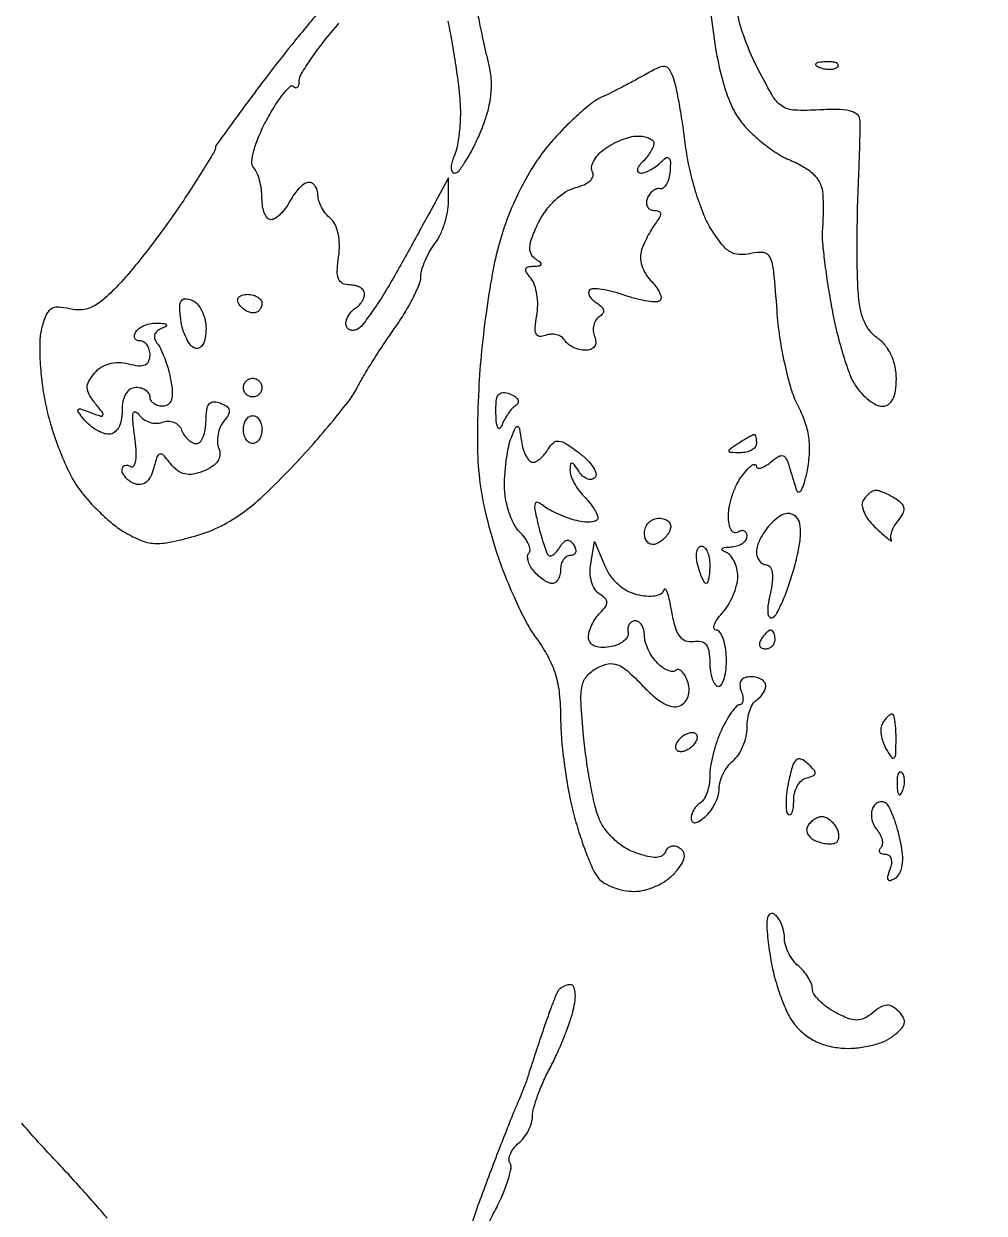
# Model space of a CAD drawing. Extents: x 0 to 102, y 0 to 135.
# Drawn here: x 17.89 to 26.6, y 113.83 to 124.62 of the extents above; entities that cross this region are included whole.
import ezdxf

# ---------------------------------------------------------------- set-up
doc = ezdxf.new("R2010")
doc.units = 0
doc.header["$MEASUREMENT"] = 0

msp = doc.modelspace()

# ---------------------------------------------------------------- linework, layer by layer
for points in [[(30.835569, 68.0607, 0.000004), (30.856286, 64.932268, 0.000002), (30.883525, 60.825814, 0.000002), (30.912326, 56.488502, 0.000002), (30.938318, 52.5789, -0.000116)], [(20.612298, 124.779065, 0.00525), (20.348106, 124.461241, 0.007772), (20.123805, 124.176644, 0.002689), (19.933448, 123.924437, 0.004237), (19.773078, 123.705724, 0.00118), (19.635869, 123.514283, 0.156124), (19.6272, 123.487196, -0.136156), (19.619774, 123.460431, -0.002245), (19.538637, 123.326832, -0.005636), (19.441255, 123.172036, -0.003691), (19.325708, 122.995751, -0.009499), (19.191196, 122.801884, -0.007129), (19.036123, 122.593531, -0.007212), (18.884525, 122.401596, -0.016389), (18.763256, 122.262129, -0.022611), (18.625629, 122.12677, -0.066061), (18.515947, 122.05174, -0.09364), (18.414234, 122.022351, -0.08532), (18.305245, 122.030615, 0.050246), (18.200528, 122.045959, 0.167271), (18.134765, 122.026593, 0.143799), (18.088909, 121.96839, 0.033951), (18.050308, 121.849436, 0.057027), (18.034428, 121.72981, 0.018517), (18.037821, 121.551178, 0.018189), (18.056339, 121.351316, 0.0195), (18.089085, 121.157959, 0.023022), (18.139857, 120.961409, 0.017662), (18.21261, 120.751847, 0.017973), (18.29482, 120.560298, 0.039866), (18.373856, 120.42259, 0.029749), (18.463644, 120.30695, 0.020341), (18.578281, 120.186426, 0.020552), (18.698719, 120.078936, 0.038516), (18.805617, 120.004134, 0.036302), (18.953721, 119.930573, 0.083879), (19.074546, 119.90342, 0.065768), (19.215006, 119.91435, 0.015998), (19.441313, 119.969971, 0.042879), (19.656005, 120.050463, 0.043023), (19.853566, 120.166322, 0.034143), (20.063246, 120.3375, 0.01471), (20.31935, 120.592034, 0.008582), (20.513356, 120.803701, 0.009346), (20.694422, 121.016056, 0.008893), (20.842596, 121.203255, 0.044713), (20.913733, 121.316116, -0.016323), (20.971271, 121.420031, -0.006045), (21.058768, 121.562609, -0.005983), (21.158056, 121.715999, -0.007177), (21.255261, 121.857843, 0.017108), (21.344707, 121.99409, 0.019407), (21.420706, 122.130627, 0.018986), (21.475892, 122.250599, 0.093594), (21.491091, 122.323143, -0.066245), (21.50083, 122.386653, -0.029062), (21.529477, 122.466978, -0.028132), (21.570248, 122.549908, -0.033608), (21.617991, 122.62272, 0.051804), (21.66555, 122.701338, 0.031609), (21.70556, 122.802291, 0.031453), (21.732831, 122.908534, 0.047731), (21.741679, 123.00342), (21.741158, 123.2199), (21.627497, 123.0084, -0.002307), (21.566898, 122.896873, -0.000646), (21.47113, 122.723078, -0.000651), (21.362304, 122.526792, -0.000685), (21.254792, 122.334091, -0.011431), (21.148858, 122.154585, -0.0156), (21.044795, 121.998217, -0.012385), (20.952207, 121.874679, -0.14631), (20.903674, 121.840591, -0.088821), (20.868528, 121.835474, -0.1291), (20.838647, 121.844371, -0.141516), (20.818803, 121.865953, -0.116093), (20.8116, 121.896557, -0.083533), (20.817828, 121.933573, -0.053442), (20.836451, 121.973118, -0.052037), (20.863838, 122.009075, -0.065678), (20.8962, 122.0355, 0.06081), (20.928561, 122.061405, 0.051032), (20.955949, 122.095811, 0.053229), (20.974599, 122.133081, 0.089642), (20.9808, 122.167393, 0.167513), (20.970332, 122.197763, 0.095018), (20.940703, 122.223615, 0.075816), (20.896511, 122.241094, 0.056381), (20.844298, 122.247, -0.116556), (20.781715, 122.26179, -0.186318), (20.745205, 122.301915, -0.104607), (20.73309, 122.37633, -0.02467), (20.745282, 122.502406, 0.039864), (20.752507, 122.611651, 0.049584), (20.741062, 122.712746, 0.056811), (20.712996, 122.795953, 0.110257), (20.670284, 122.851165, -0.053725), (20.627241, 122.89549, -0.042881), (20.590842, 122.951329, -0.044328), (20.565961, 123.009631, -0.078854), (20.5578, 123.061059, 0.068295), (20.551687, 123.105604, 0.084759), (20.533823, 123.143366, 0.099797), (20.507303, 123.168617, 0.141418), (20.476177, 123.1776, 0.149836), (20.438587, 123.166077, 0.045472), (20.39193, 123.127897, 0.040999), (20.34467, 123.073155, 0.034718), (20.304, 123.0084, -0.034718), (20.26333, 122.943645, -0.040999), (20.21607, 122.888903, -0.045472), (20.169413, 122.850723, -0.149836), (20.131823, 122.8392, -0.218913), (20.10059, 122.853563, -0.078047), (20.074177, 122.896358, -0.059342), (20.056177, 122.959276, -0.040046), (20.0502, 123.03378, 0.033994), (20.044728, 123.11417, 0.031937), (20.0284, 123.194811, 0.033521), (20.004526, 123.264366, 0.087199), (19.975989, 123.30873, -0.212888), (19.957646, 123.362975, -0.042532), (19.976229, 123.465993, -0.036251), (20.021729, 123.596299, -0.021666), (20.093409, 123.74403, -0.0164), (20.170617, 123.87645, -0.028975), (20.243959, 123.979489, -0.031259), (20.305874, 124.047429, -0.409498), (20.33682, 124.04718, 0.14026), (20.356426, 124.036298, 0.260422), (20.37339, 124.041204, 0.146904), (20.385011, 124.063095, 0.049113), (20.3886, 124.099549, -0.139341), (20.405961, 124.160638, -0.012419), (20.494218, 124.295748, -0.015439), (20.610438, 124.453699, -0.011432), (20.74815, 124.621207, -0.017939)], [(21.735896, 124.639426, -0.008742), (21.775875, 124.430533, -0.007271), (21.811255, 124.207143, -0.007352), (21.837674, 124.001598, -0.019685), (21.84855, 123.8544, -0.021414), (21.847503, 123.730175, -0.019172), (21.83597, 123.60179, -0.019598), (21.816657, 123.487304, -0.05517), (21.791418, 123.41025, 0.039964), (21.770895, 123.353477, 0.077661), (21.765521, 123.30569, 0.132562), (21.775416, 123.274432, 0.255501), (21.797792, 123.2622, 0.232008), (21.834444, 123.280175, 0.021631), (21.894263, 123.364743, 0.024283), (21.959422, 123.477542, 0.016614), (22.022719, 123.611281, 0.026436), (22.086654, 123.783243, 0.039298), (22.122404, 123.939767, 0.043972), (22.130877, 124.085428, 0.04935), (22.112904, 124.224631, -0.001203), (22.087661, 124.335115, -0.001115), (22.062297, 124.448548, -0.001111), (22.040176, 124.549588, -0.003746), (22.026353, 124.6158, -0.002468), (22.011194, 124.693207, -0.000311)], [(24.115291, 124.746397, 0.011926), (24.164146, 124.392003, 0.024549), (24.222478, 124.118239, 0.031433), (24.292908, 123.907028, 0.058583), (24.379553, 123.749081, 0.042647), (24.468919, 123.643843, 0.026643), (24.58968, 123.536149, 0.02666), (24.721019, 123.442051, 0.043176), (24.842676, 123.378393, -0.035259), (24.970565, 123.314029, -0.068261), (25.05991, 123.242799, -0.085389), (25.1139, 123.162346, -0.092575), (25.135942, 123.070715, -0.009494), (25.138634, 122.987787, -0.006783), (25.138625, 122.894928, -0.006851), (25.136201, 122.806391, -0.014545), (25.131395, 122.737998, 0.047674), (25.131056, 122.652672, 0.006945), (25.149287, 122.479993, 0.007805), (25.176944, 122.2759, 0.006618), (25.212372, 122.061198, 0.014408), (25.257859, 121.843067, 0.014551), (25.315706, 121.628641, 0.014496), (25.376832, 121.445166, 0.055583), (25.430369, 121.33755, 0.0423), (25.486569, 121.264723, 0.043466), (25.553752, 121.203115, 0.047358), (25.621409, 121.16064, 0.117021), (25.67805, 121.1472, 0.155415), (25.731497, 121.164224, 0.122859), (25.771237, 121.210498, 0.081441), (25.795406, 121.287928, 0.035024), (25.803, 121.396203, 0.051845), (25.791482, 121.506984, 0.056054), (25.757439, 121.609994, 0.059275), (25.703683, 121.697754, 0.073076), (25.633989, 121.763586, -0.083693), (25.55347, 121.842923, -0.074184), (25.499324, 121.947516, -0.053642), (25.46666, 122.091945, -0.020684), (25.451475, 122.297133, -0.006788), (25.44783, 122.489547, -0.003644), (25.448288, 122.727027, -0.003627), (25.452278, 122.969262, -0.005675), (25.459588, 123.1776, 0.002609), (25.467257, 123.363621, 0.003185), (25.472415, 123.537733, 0.002671), (25.475037, 123.684153, 0.022451), (25.472902, 123.750185, 0.229726), (25.44623, 123.795827, 0.091323), (25.377887, 123.825384, 0.053318), (25.266064, 123.838813, 0.019001), (25.10505, 123.834785, -0.025644), (24.878482, 123.832127, -0.143948), (24.764887, 123.870462, -0.111712), (24.675775, 123.968668, -0.012685), (24.534, 124.2351, -0.030127), (24.418506, 124.505692, -0.048712), (24.357635, 124.7483, -0.031597)], [(22.084012, 113.695362, -0.008663), (22.160657, 113.847335, 0.018294), (22.228981, 113.989553, 0.025276), (22.278951, 114.122017, 0.023688), (22.308496, 114.231832, 0.194661), (22.29995, 114.281899, -0.16056), (22.290919, 114.319588, -0.079882), (22.30285, 114.367788, -0.066216), (22.333029, 114.418788, -0.052928), (22.377631, 114.464573, 0.056792), (22.425838, 114.514827, 0.043457), (22.466597, 114.579222, 0.044533), (22.494423, 114.647223, 0.074994), (22.5036, 114.708062, -0.06855), (22.513599, 114.780654, -0.017974), (22.549489, 114.892802, -0.017911), (22.600021, 115.018776, -0.017482), (22.659817, 115.141853, 0.014779), (22.7238, 115.271756, 0.011039), (22.786858, 115.41843, 0.011182), (22.840166, 115.559374, 0.024851), (22.872928, 115.66935, 0.029915), (22.889498, 115.760389, 0.056158), (22.890097, 115.835082, 0.086209), (22.876018, 115.884763, 0.288269), (22.848605, 115.902, 0.06943), (22.814853, 115.897291, 0.054606), (22.780615, 115.883362, 0.055818), (22.751047, 115.862828, 0.083695), (22.731202, 115.83855, 0.036898), (22.711458, 115.797097, 0.003682), (22.67238, 115.694333, 0.004616), (22.627782, 115.570928, 0.003652), (22.581767, 115.4367, 0.000853), (22.537603, 115.303984, 0.001195), (22.498641, 115.185279, 0.000706), (22.466177, 115.085088, 0.016062), (22.457819, 115.056, -0.031124), (22.449005, 115.028478, -0.002088), (22.418615, 114.951572, -0.002999), (22.381428, 114.860195, -0.00224), (22.339382, 114.7599, 0.006383), (22.284625, 114.626191, 0.001866), (22.203829, 114.419228, 0.001874), (22.114621, 114.185572, 0.002009), (22.029221, 113.956567, 0.010179), (21.952257, 113.733741, 0.011804)], [(18.647154, 113.783267, 0.009977), (18.561031, 113.885381, 0.003066), (18.427086, 114.036041, 0.003066), (18.27509, 114.202839, 0.003357), (18.12555, 114.362767, -0.006942), (17.987776, 114.512245, -0.010289), (17.871618, 114.647329, -0.005811)]]:
    msp.add_lwpolyline(points, format="xyb")
for points in [[(25.16145, 124.270721, 0.018894), (25.098311, 124.265726, 0.168741), (25.073628, 124.25377, 0.470617), (25.075087, 124.238352, 0.054073), (25.110338, 124.219609, 0.051402), (25.156603, 124.206408, 0.05415), (25.203772, 124.203242, 0.060344), (25.244829, 124.209939, 0.126455), (25.272487, 124.226288, 0.296942), (25.276397, 124.244803, 0.208169), (25.260954, 124.260424, 0.077125), (25.220347, 124.269791, 0.028489)], [(23.781527, 124.126196, 0.05428), (23.744382, 124.201766, 0.231953), (23.702745, 124.227274, 0.137611), (23.641645, 124.216174, 0.01618), (23.518099, 124.150979, -0.005878), (23.424416, 124.099047, -0.00403), (23.316958, 124.042234, -0.004062), (23.212561, 123.989182, -0.008225), (23.12938, 123.949452, 0.05978), (23.04167, 123.895851, 0.016278), (22.917285, 123.790971, 0.016224), (22.782918, 123.661841, 0.016222), (22.657202, 123.524266, 0.034783), (22.525839, 123.347243, 0.023737), (22.400995, 123.129908, 0.022934), (22.292178, 122.891429, 0.024878), (22.208917, 122.650296, 0.024714), (22.146984, 122.389674, 0.010461), (22.088651, 122.034912, 0.01032), (22.042023, 121.65275, 0.013286), (22.015792, 121.299901, 0.010299), (22.003704, 120.852877, 0.025892), (22.018469, 120.527392, 0.030176), (22.064779, 120.235679, 0.019365), (22.15177, 119.904001, 0.017389), (22.234583, 119.662224, 0.014561), (22.338655, 119.411817, 0.01481), (22.447305, 119.188395, 0.038532), (22.542123, 119.036914, -0.035243), (22.645704, 118.873824, -0.05085), (22.711215, 118.716144, -0.047129), (22.746622, 118.53964, -0.025364), (22.758404, 118.317814, 0.021562), (22.767329, 118.121658, 0.012005), (22.794216, 117.88387, 0.011957), (22.83303, 117.644144, 0.018933), (22.878906, 117.441178, 0.012963), (22.932094, 117.260356, 0.014258), (22.993074, 117.088252, 0.01376), (23.053205, 116.94465, 0.067265), (23.09976, 116.870128, 0.086612), (23.154767, 116.823298, 0.043538), (23.237332, 116.783875, 0.041496), (23.332314, 116.757025, 0.048177), (23.425757, 116.748, 0.063039), (23.522206, 116.760209, 0.043418), (23.626229, 116.796842, 0.043585), (23.721791, 116.850609, 0.065867), (23.792761, 116.91427, 0.029029), (23.854302, 116.995213, 0.099353), (23.879553, 117.055959, 0.170588), (23.872837, 117.102929, 0.135134), (23.837706, 117.140748, 0.086004), (23.798146, 117.15664, 0.116346), (23.759754, 117.155824, 0.129289), (23.728618, 117.138406, 0.121047), (23.709141, 117.107523, -0.181066), (23.679701, 117.071118, -0.125064), (23.628303, 117.056131, -0.07011), (23.549716, 117.064422, -0.022584), (23.437187, 117.098035, -0.059963), (23.336755, 117.147197, -0.045025), (23.239831, 117.223198, -0.045372), (23.158959, 117.314454, -0.064562), (23.106552, 117.409141, -0.037287), (23.068618, 117.530897, -0.010861), (23.028467, 117.723265, -0.01085), (22.992553, 117.942535, -0.011412), (22.96687, 118.159509, -0.009068), (22.943456, 118.463517, -0.063631), (22.953587, 118.611487, -0.131161), (22.998332, 118.702648, -0.090819), (23.088639, 118.774567, -0.074144), (23.188543, 118.810288, -0.141707), (23.272744, 118.803013, -0.090957), (23.36439, 118.746934, -0.019383), (23.499185, 118.616407, 0.024823), (23.611819, 118.50969, 0.059722), (23.707162, 118.445922, 0.090708), (23.786957, 118.422173, 0.167009), (23.852282, 118.43696, 0.100046), (23.893719, 118.475796, 0.090336), (23.918676, 118.52906, 0.084133), (23.924282, 118.591093, 0.072292), (23.909836, 118.65507, 0.039891), (23.884506, 118.708029, 0.077061), (23.85505, 118.744476, 0.130811), (23.826607, 118.759181, 0.255977), (23.802837, 118.752237, -0.214514), (23.7749, 118.741633, -0.079772), (23.732938, 118.750975, -0.060678), (23.684051, 118.777648, -0.041204), (23.635629, 118.818686, -0.049176), (23.590912, 118.873184, -0.037854), (23.553118, 118.940248, -0.038881), (23.527232, 119.009065, -0.070633), (23.5188, 119.068457, 0.061768), (23.512496, 119.119291, 0.080164), (23.493949, 119.162348, 0.09778), (23.466465, 119.191168, 0.154765), (23.4342, 119.2014, 0.130873), (23.403644, 119.193263, 0.125997), (23.380664, 119.170926, 0.10874), (23.369056, 119.137287, 0.07936), (23.37075, 119.097658, -0.180825), (23.364147, 119.055859, -0.098052), (23.329772, 119.01586, -0.075516), (23.272819, 118.983654, -0.053173), (23.20155, 118.964874, -0.046565), (23.121795, 118.960216, -0.09862), (23.061795, 118.974348, -0.140926), (23.024939, 119.005896, -0.146753), (23.0112, 119.051696, -0.072364), (23.018763, 119.103681, -0.038746), (23.042056, 119.164381, -0.037594), (23.076039, 119.223869, -0.047845), (23.116243, 119.272603, 0.037907), (23.164951, 119.329315, 0.170686), (23.177495, 119.370488, 0.194778), (23.160831, 119.407102, 0.051385), (23.108841, 119.44714, -0.122064), (23.068331, 119.48856, -0.0631), (23.03959, 119.555538, -0.056983), (23.026125, 119.636173, -0.055384), (23.030995, 119.718567), (23.065594, 119.9205), (23.158995, 119.698917, 0.059938), (23.212137, 119.605813, 0.057652), (23.286457, 119.526603, 0.059012), (23.375044, 119.468035, 0.069461), (23.470198, 119.435699, 0.037863), (23.557089, 119.425821, 0.065704), (23.629281, 119.432606, 0.094021), (23.678621, 119.454194, 0.216536), (23.699137, 119.488082, -0.642883), (23.708904, 119.491212, -0.108171), (23.722567, 119.467503, -0.024145), (23.742092, 119.3938, -0.008407), (23.763259, 119.286, 0.025484), (23.796072, 119.144599, 0.089549), (23.837187, 119.061112, 0.150627), (23.891748, 119.020863, 0.126585), (23.963622, 119.014759, -0.09108), (24.03222, 119.01376, -0.180869), (24.077809, 118.985552, -0.128175), (24.103455, 118.925543, -0.037248), (24.111, 118.824409, 0.034884), (24.116758, 118.741981, 0.053074), (24.134189, 118.672418, 0.06923), (24.159666, 118.624631, 0.240149), (24.189942, 118.6092, 0.27073), (24.219814, 118.626654, 0.059521), (24.243575, 118.683754, 0.046538), (24.258701, 118.765756, 0.029467), (24.261667, 118.863, 0.031662), (24.252724, 118.96022, 0.048267), (24.23165, 119.042246, 0.061156), (24.202728, 119.099168, 0.249633), (24.169614, 119.1168, -0.325014), (24.150373, 119.130784, -0.165585), (24.150826, 119.162246, -0.069729), (24.176862, 119.212039, -0.02864), (24.224788, 119.271511, 0.048471), (24.27839, 119.343701, 0.035524), (24.323671, 119.432664, 0.036205), (24.354686, 119.523981, 0.063846), (24.3648, 119.602861, 0.055426), (24.356936, 119.673588, 0.057018), (24.333736, 119.740147, 0.063136), (24.299535, 119.792875, 0.122039), (24.25905, 119.822171, -0.051902), (24.225376, 119.840013, -0.449116), (24.223343, 119.854909, -0.185333), (24.244958, 119.866596, -0.021021), (24.30135, 119.871521, 0.058206), (24.35797, 119.880738, 0.074869), (24.40591, 119.902556, 0.091453), (24.438103, 119.93309, 0.158671), (24.4494, 119.967793, 0.108972), (24.442777, 119.997821, 0.182303), (24.424549, 120.015709, 0.161196), (24.397126, 120.018341, 0.082592), (24.3648, 120.0051, -0.235916), (24.33252, 120.00218, -0.171262), (24.304762, 120.026154, -0.09024), (24.286113, 120.079009, -0.03982), (24.2802, 120.153138, -0.050687), (24.289212, 120.24181, -0.031464), (24.316687, 120.342855, -0.031379), (24.356827, 120.440195, -0.048462), (24.404409, 120.51768, -0.021256), (24.452385, 120.575801, -0.054852), (24.492923, 120.611979, -0.154625), (24.51861, 120.62027, -0.405151), (24.531309, 120.608091, 0.278434), (24.54346, 120.589527, 0.172257), (24.570192, 120.586657, 0.08049), (24.611346, 120.603806, 0.034329), (24.659899, 120.638769, -0.027089), (24.726795, 120.688426, -0.164127), (24.76795, 120.699332, -0.24243), (24.797935, 120.681277, -0.061503), (24.822396, 120.627978, -0.001292), (24.839158, 120.574705, -0.000706), (24.859454, 120.509286, -0.000703), (24.879889, 120.442761, -0.00112), (24.897158, 120.3858, 0.343476), (24.917669, 120.371251, 0.261817), (24.94192, 120.38635, 0.058651), (24.970038, 120.455817, 0.018116), (24.995948, 120.565873, 0.035898), (25.015569, 120.724299, 0.049214), (25.008841, 120.867695, 0.048745), (24.974098, 121.008054, 0.03431), (24.909426, 121.157398, -0.04798), (24.849992, 121.305616, -0.017274), (24.793512, 121.525949, -0.01695), (24.747891, 121.773163, -0.019294), (24.721459, 122.012456, 0.005703), (24.691527, 122.372988, 0.083438), (24.658756, 122.495815, 0.261631), (24.59731, 122.540784, 0.091731), (24.48418, 122.533653, -0.07397), (24.377637, 122.523153, -0.127979), (24.29324, 122.549631, -0.091334), (24.213977, 122.622114, -0.025382), (24.118902, 122.761944, -0.043813), (24.049982, 122.901467, -0.019263), (23.982647, 123.096319, -0.018891), (23.926675, 123.309796, -0.024045), (23.89212, 123.510421, 0.006578), (23.866067, 123.701322, 0.007228), (23.835723, 123.885543, 0.006798), (23.8054, 124.042117, 0.035892)], [(23.45535, 123.597909, -0.043798), (23.512027, 123.593971, -0.064272), (23.55991, 123.579929, -0.084941), (23.592275, 123.55858, -0.207452), (23.6034, 123.53292, -0.102712), (23.596568, 123.500011, -0.032763), (23.573578, 123.4553, -0.031128), (23.540732, 123.407561, -0.030136), (23.50188, 123.36372, 0.039343), (23.468284, 123.324376, 0.116259), (23.454645, 123.29181, 0.255088), (23.46183, 123.27113, 0.186338), (23.48496, 123.2622, 0.086203), (23.524285, 123.269031, 0.036778), (23.573265, 123.290756, 0.03499), (23.62333, 123.322212, 0.03864), (23.666772, 123.359412, -0.043236), (23.713904, 123.399029, -0.355408), (23.739951, 123.397192, -0.205903), (23.753707, 123.365653, -0.020089), (23.75073, 123.280666, -0.042843), (23.73998, 123.214402, -0.067169), (23.71857, 123.160889, -0.093533), (23.690491, 123.127636, -0.222993), (23.659863, 123.120004, 0.131128), (23.627288, 123.117845, 0.083624), (23.593659, 123.099743, 0.073731), (23.564104, 123.068829, 0.066169), (23.543475, 123.02955, 0.089806), (23.53645, 122.989187, 0.133814), (23.546055, 122.954864, 0.145586), (23.570885, 122.932067, 0.113888), (23.606709, 122.9238, -0.083044), (23.646465, 122.917151, -0.268914), (23.663328, 122.89769, -0.175369), (23.658195, 122.865602, -0.038196), (23.626892, 122.81805, 0.027703), (23.591803, 122.767106, 0.014754), (23.553875, 122.700594, 0.014643), (23.519025, 122.63016, 0.02204), (23.493227, 122.566698, 0.093919), (23.482898, 122.500484, 0.063037), (23.495018, 122.424636, 0.059922), (23.526883, 122.350112, 0.065504), (23.574766, 122.28772, -0.034247), (23.62235, 122.233129, -0.052265), (23.654848, 122.179407, -0.068012), (23.669005, 122.134245, -0.242959), (23.66009, 122.10629, -0.208559), (23.626023, 122.092913, -0.026993), (23.5463, 122.100189, -0.027782), (23.447824, 122.120207, -0.019836), (23.3402, 122.153, 0.019519), (23.232631, 122.185851, 0.027421), (23.134326, 122.206037, 0.026454), (23.054744, 122.213605, 0.209829), (23.021082, 122.200482, 0.211703), (23.012017, 122.176982, 0.115359), (23.020687, 122.146695, 0.079391), (23.046571, 122.113818, 0.047994), (23.086132, 122.083775, -0.049505), (23.130534, 122.049845, -0.161918), (23.147967, 122.017805, -0.212643), (23.140486, 121.987469, -0.089336), (23.108527, 121.958766, 0.115403), (23.077781, 121.928145, 0.081845), (23.059008, 121.883028, 0.07547), (23.054789, 121.830623, 0.074158), (23.066246, 121.778991, -0.081237), (23.076838, 121.727865, -0.159585), (23.065707, 121.68831, -0.162118), (23.03352, 121.663406, -0.084472), (22.982944, 121.6548, -0.061556), (22.928708, 121.661502, -0.051206), (22.874049, 121.681345, -0.053284), (22.827124, 121.710571, -0.088664), (22.796135, 121.745167, 0.110972), (22.765757, 121.776208, 0.081909), (22.721558, 121.795508, 0.076618), (22.670582, 121.80038, 0.077346), (22.620682, 121.789639, -0.107048), (22.566817, 121.781326, -0.281195), (22.536023, 121.802775, -0.127573), (22.526871, 121.859346, -0.021504), (22.541899, 121.968855, 0.043194), (22.550703, 122.0632, 0.039623), (22.543639, 122.160481, 0.041992), (22.522998, 122.246458, 0.093563), (22.490501, 122.305083, -0.029304), (22.450374, 122.359643, -0.198796), (22.444405, 122.391886, -0.289904), (22.463308, 122.411236, -0.055446), (22.514391, 122.417495, 0.024068), (22.567532, 122.420649, 0.317482), (22.581503, 122.432958, 0.295567), (22.575042, 122.451162, 0.022159), (22.529924, 122.482741, -0.143602), (22.489893, 122.528458, -0.130491), (22.478982, 122.590373, -0.072327), (22.499711, 122.679104, -0.019282), (22.558047, 122.812424, -0.046787), (22.623603, 122.920675, -0.044029), (22.709356, 123.017265, -0.046706), (22.803721, 123.09102, -0.08122), (22.894733, 123.130359, 0.044584), (22.970485, 123.156731, 0.078739), (23.025693, 123.193002, 0.12151), (23.052348, 123.232766, 0.229473), (23.048488, 123.270309, -0.173889), (23.039481, 123.312729, -0.081469), (23.056165, 123.367115, -0.065743), (23.094904, 123.424779, -0.049943), (23.150778, 123.476638, -0.038066), (23.221562, 123.522234, -0.029316), (23.304811, 123.561176, -0.030049), (23.387401, 123.58844, -0.060222)], [(19.413024, 122.109421, -0.121029), (19.462616, 122.074959, -0.064859), (19.504537, 122.012763, -0.058671), (19.532956, 121.934014, -0.057344), (19.5426, 121.850199, -0.041287), (19.535842, 121.768493, -0.087127), (19.514767, 121.708702, -0.142622), (19.482521, 121.677133, -0.206147), (19.443306, 121.673798, -0.147586), (19.403032, 121.702235, -0.049889), (19.364284, 121.763597, -0.044454), (19.332646, 121.844047, -0.038197), (19.31373, 121.93302, -0.022265), (19.30372, 122.045702, -0.140097), (19.316984, 122.101274, -0.275305), (19.351853, 122.121277, -0.087704)], [(19.918307, 122.1624, -0.062283), (19.968738, 122.156094, -0.080552), (20.011456, 122.137549, -0.097988), (20.040046, 122.110065, -0.153634), (20.0502, 122.0778, -0.092995), (20.044141, 122.045505, -0.096318), (20.026815, 122.018051, -0.099231), (20.000967, 121.999677, -0.105429), (19.970593, 121.9932, -0.089642), (19.936281, 121.999401, -0.053229), (19.899011, 122.018051, -0.051032), (19.864605, 122.045439, -0.06081), (19.8387, 122.0778, -0.139169), (19.829568, 122.109918, -0.191142), (19.840517, 122.137549, -0.138808), (19.871639, 122.156202, -0.066118)], [(19.103443, 121.901921, -0.01666), (19.163687, 121.897093, -0.220538), (19.18225, 121.885778, -0.437747), (19.178752, 121.871231, -0.032012), (19.137219, 121.851394, 0.084421), (19.096413, 121.826375, 0.15788), (19.076727, 121.793471, 0.15025), (19.079582, 121.754049, 0.074233), (19.104716, 121.710023, -0.060084), (19.137119, 121.656805, -0.020445), (19.171255, 121.572806, -0.019991), (19.201724, 121.476073, -0.021726), (19.223415, 121.37985, -0.029401), (19.2361, 121.2742, -0.091685), (19.227405, 121.203376, -0.161064), (19.198131, 121.162749, -0.15805), (19.150168, 121.1472, -0.071794), (19.106157, 121.153552, -0.086936), (19.068831, 121.172051, -0.100391), (19.043877, 121.199539, -0.135066), (19.035, 121.2318, 0.148195), (19.025223, 121.264063, 0.098894), (18.997723, 121.291549, 0.082425), (18.956614, 121.310081, 0.064853), (18.9081, 121.3164, 0.140575), (18.85565, 121.301356, 0.118484), (18.81504, 121.26, 0.088208), (18.789544, 121.19317, 0.04716), (18.7812, 121.1049, -0.048454), (18.773018, 121.020672, -0.077647), (18.748396, 120.952933, -0.103057), (18.710807, 120.909114, -0.165587), (18.664659, 120.8934, -0.087593), (18.612294, 120.902645, -0.043405), (18.550942, 120.931246, -0.041303), (18.490717, 120.97294, -0.047527), (18.441193, 121.022237, -0.010107), (18.382686, 121.095705, -0.33968), (18.382741, 121.116769, -0.31882), (18.403547, 121.123114, -0.009479), (18.494284, 121.090997, 0.009225), (18.588669, 121.057534, 0.366387), (18.607709, 121.065142, 0.293449), (18.605818, 121.08798, 0.007349), (18.538191, 121.17366, -0.037986), (18.48267, 121.253619, -0.127736), (18.465393, 121.314406, -0.135116), (18.480316, 121.373891, -0.044612), (18.531914, 121.448739, -0.077789), (18.591366, 121.501178, -0.075917), (18.664483, 121.53348, -0.071123), (18.748137, 121.543775, -0.056647), (18.838372, 121.531727, 0.034626), (18.930605, 121.515259, 0.123166), (18.989612, 121.523433, 0.192353), (19.022913, 121.555263, 0.107391), (19.035, 121.610888, 0.067965), (19.028292, 121.66001, 0.084544), (19.008682, 121.70165, 0.099724), (18.979572, 121.729494, 0.142043), (18.945407, 121.7394, -0.108972), (18.915379, 121.746023, -0.182303), (18.897491, 121.764251, -0.161196), (18.894859, 121.791674, -0.082592), (18.9081, 121.824, -0.104558), (18.938554, 121.855918, -0.055294), (18.98705, 121.881787, -0.051513), (19.044844, 121.898194, -0.055139)], [(19.9656, 121.401, -0.099038), (19.997887, 121.394541, -0.097945), (20.025349, 121.376149, -0.097945), (20.043741, 121.348687, -0.099038), (20.0502, 121.3164, -0.099038), (20.043741, 121.284113, -0.097945), (20.025349, 121.256651, -0.097945), (19.997887, 121.238259, -0.099038), (19.9656, 121.2318, -0.099038), (19.933313, 121.238259, -0.097945), (19.905851, 121.256651, -0.097945), (19.887459, 121.284113, -0.099038), (19.881, 121.3164, -0.099038), (19.887459, 121.348687, -0.097945), (19.905851, 121.376149, -0.097945), (19.933313, 121.394541, -0.099038)], [(22.299193, 121.259672, -0.053352), (22.344951, 121.236255, -0.125963), (22.370618, 121.208178, -0.208635), (22.3728, 121.180463, -0.166204), (22.354179, 121.156577, 0.063679), (22.320433, 121.127781, 0.029468), (22.284189, 121.082803, 0.028604), (22.25116, 121.030374, 0.035326), (22.226864, 120.978, -0.108206), (22.207399, 120.948245, -0.500675), (22.190197, 120.950888, -0.099265), (22.177257, 120.993922, -0.016295), (22.171879, 121.081095, -0.025592), (22.17438, 121.19403, -0.137365), (22.195064, 121.251347, -0.244246), (22.235059, 121.27178, -0.090149)], [(19.671659, 121.176965, -0.053851), (19.730196, 121.146935, -0.200966), (19.752826, 121.113321, -0.18124), (19.745899, 121.071118, -0.042887), (19.704495, 121.011498, 0.072108), (19.671426, 120.957411, 0.055382), (19.651328, 120.891066, 0.056198), (19.646481, 120.823114, 0.081515), (19.658626, 120.76433, -0.112071), (19.66744, 120.703202, -0.129434), (19.647999, 120.647794, -0.101522), (19.598606, 120.599557, -0.049997), (19.520041, 120.55952, -0.046687), (19.424935, 120.532369, -0.100674), (19.349132, 120.533574, -0.110162), (19.284194, 120.56383, -0.063278), (19.222631, 120.624956, 0.019083), (19.156749, 120.703057, 0.284155), (19.123843, 120.712455, 0.249413), (19.097676, 120.687366, 0.015447), (19.066245, 120.580742, -0.054204), (19.038497, 120.507928, -0.102158), (18.999313, 120.459073, -0.133859), (18.951839, 120.437583, -0.132093), (18.899764, 120.443005, -0.054962), (18.85442, 120.466394, -0.057541), (18.816028, 120.498797, -0.064116), (18.789903, 120.534871, -0.125334), (18.7812, 120.569044, -0.11595), (18.787491, 120.595806, -0.185533), (18.804579, 120.611477, -0.155678), (18.83036, 120.613192, -0.07793), (18.860789, 120.600397, 0.408351), (18.888712, 120.606694, 0.111365), (18.905935, 120.653613, 0.048668), (18.908901, 120.744144, 0.01835), (18.896082, 120.870354, -0.009986), (18.878907, 121.015305, -0.072242), (18.882147, 121.085279, -0.469364), (18.902799, 121.096632, -0.146704), (18.934855, 121.071422, 0.086351), (18.976258, 121.030015, 0.074818), (19.031251, 121.002508, 0.076017), (19.091034, 120.992693, 0.094626), (19.14636, 121.00263, -0.09253), (19.199181, 121.012345, -0.097512), (19.250908, 121.002017, -0.100232), (19.293775, 120.973236, -0.103698), (19.321443, 120.930358, 0.057988), (19.345777, 120.883874, 0.058962), (19.380019, 120.844508, 0.065036), (19.418514, 120.817761, 0.119904), (19.455345, 120.8088, 0.219554), (19.488736, 120.824205, 0.077792), (19.516969, 120.870148, 0.059148), (19.536212, 120.937678, 0.03988), (19.5426, 121.017645, -0.03273), (19.548973, 121.114891, -0.138366), (19.571805, 121.168024, -0.221897), (19.611863, 121.187534, -0.096024)], [(19.9656, 121.0626, -0.148195), (19.997863, 121.052823, -0.098894), (20.025349, 121.025323, -0.082425), (20.043881, 120.984214, -0.064853), (20.0502, 120.9357, -0.064853), (20.043881, 120.887186, -0.082425), (20.025349, 120.846077, -0.098894), (19.997863, 120.818577, -0.148195), (19.9656, 120.8088, -0.148195), (19.933337, 120.818577, -0.098894), (19.905851, 120.846077, -0.082425), (19.887319, 120.887186, -0.064853), (19.881, 120.9357, -0.064853), (19.887319, 120.984214, -0.082425), (19.905851, 121.025323, -0.098894), (19.933337, 121.052823, -0.148195)], [(22.40297, 120.82995, 0.036251), (22.419075, 120.757071, 0.050851), (22.44449, 120.695515, 0.062585), (22.474708, 120.653026, 0.209904), (22.50528, 120.6396, 0.126794), (22.538706, 120.648215, 0.050536), (22.577914, 120.675355, 0.045758), (22.616335, 120.71475, 0.042833), (22.647909, 120.761318, -0.085853), (22.693056, 120.816977, -0.215408), (22.741967, 120.831769, -0.112386), (22.808623, 120.807099, -0.016985), (22.925799, 120.724804, -0.033984), (23.001332, 120.659329, -0.055705), (23.054333, 120.593434, -0.077938), (23.078895, 120.537002, -0.266116), (23.068786, 120.499786, -0.166537), (23.037124, 120.484282, -0.12633), (22.998499, 120.489176, -0.095641), (22.958354, 120.514797, -0.062112), (22.923296, 120.55745, 0.014692), (22.883253, 120.61683, 0.200422), (22.861522, 120.630229, 0.415707), (22.847372, 120.619889, 0.035072), (22.843295, 120.570107, 0.086671), (22.851737, 120.518237, 0.03756), (22.879657, 120.453877, 0.035714), (22.920435, 120.388224, 0.039571), (22.9689, 120.331414, -0.025376), (23.017472, 120.277645, -0.028231), (23.058523, 120.221042, -0.029239), (23.0876, 120.16937, -0.114015), (23.0958, 120.133877, -0.28237), (23.081406, 120.110422, -0.086303), (23.039885, 120.097678, -0.05801), (22.978411, 120.09708, -0.033493), (22.90545, 120.109839, -0.025203), (22.824435, 120.134057, -0.019194), (22.738389, 120.168351, -0.019543), (22.660051, 120.206844, -0.042408), (22.60403, 120.243593, 0.065419), (22.551622, 120.27463, 0.441675), (22.527241, 120.263514, 0.126838), (22.524249, 120.212748, 0.010653), (22.552481, 120.083324, 0.008949), (22.577833, 119.985659, 0.011499), (22.604799, 119.896875, 0.009437), (22.630301, 119.824029, 0.09152), (22.647001, 119.79605, 0.268148), (22.665779, 119.789699, 0.102595), (22.692113, 119.800904, 0.065779), (22.722286, 119.828352, 0.036947), (22.751425, 119.868532, -0.045866), (22.786455, 119.91507, -0.173723), (22.818105, 119.931947, -0.219479), (22.848374, 119.923038, -0.074857), (22.878718, 119.887232, -0.072632), (22.894226, 119.85141, -0.148641), (22.893269, 119.821104, -0.188638), (22.876425, 119.801089, -0.12523), (22.846993, 119.7936, 0.140337), (22.812828, 119.783818, 0.099915), (22.783718, 119.756323, 0.085131), (22.764113, 119.715203, 0.06887), (22.7574, 119.6667, -0.056567), (22.751891, 119.618161, -0.075975), (22.735592, 119.577077, -0.095133), (22.711481, 119.549534, -0.167044), (22.683159, 119.5398, -0.110009), (22.648121, 119.547603, -0.038704), (22.603047, 119.573151, -0.036176), (22.556229, 119.609889, -0.035119), (22.514693, 119.653334, -0.047002), (22.482447, 119.70059, -0.063213), (22.463315, 119.748686, -0.079065), (22.459368, 119.790311, -0.182521), (22.472105, 119.818505, 0.235849), (22.482013, 119.848186, 0.071072), (22.468339, 119.89521, 0.05432), (22.435461, 119.950886, 0.035878), (22.386771, 120.007114, -0.079883), (22.33421, 120.079818, -0.037861), (22.290035, 120.187022, -0.036278), (22.2599, 120.308769, -0.042556), (22.2498, 120.427224, -0.019194), (22.254399, 120.54699, -0.016339), (22.268214, 120.672712, -0.016649), (22.288357, 120.786363, -0.043948), (22.312486, 120.865331, -0.009655), (22.351346, 120.956305, -0.399566), (22.369453, 120.963696, -0.262806), (22.384692, 120.945008, -0.006267)], [(24.51285, 120.892105, -0.309048), (24.52103, 120.88722, -0.04613), (24.527787, 120.868168, -0.038557), (24.532471, 120.841132, -0.023625), (24.534, 120.8088, -0.17131), (24.522643, 120.776625, -0.095191), (24.49051, 120.749432, -0.075283), (24.442585, 120.73127, -0.055234), (24.38595, 120.725495, -0.011938), (24.303134, 120.728198, -0.327416), (24.287261, 120.741281, -0.309569), (24.294547, 120.761133, -0.011213), (24.3648, 120.8088, -0.006384), (24.414952, 120.84031, -0.008918), (24.460636, 120.867099, -0.005891), (24.499381, 120.888303, -0.107356)], [(25.617643, 120.384505, 0.124406), (25.591134, 120.378427, 0.049207), (25.559449, 120.358062, 0.044741), (25.527972, 120.328203, 0.042221), (25.501626, 120.292667, 0.183285), (25.49246, 120.245268, 0.067781), (25.513348, 120.17935, 0.055674), (25.558365, 120.106493, 0.042283), (25.622358, 120.037692, 0.005714), (25.688318, 119.979178, 0.015863), (25.736412, 119.940088, 0.064318), (25.756798, 119.928353, 0.753304), (25.760259, 119.932691, -0.175525), (25.751849, 119.963044, -0.061521), (25.760983, 120.00808, -0.051856), (25.784313, 120.059407, -0.040645), (25.819444, 120.109514, 0.044154), (25.863226, 120.172899, 0.158032), (25.873015, 120.22052, 0.171529), (25.852755, 120.262411, 0.054153), (25.79756, 120.306352, 0.018886), (25.74677, 120.335866, 0.019714), (25.694607, 120.361013, 0.019833), (25.648004, 120.379095, 0.07723)], [(24.896172, 120.142068, 0.120847), (24.849781, 120.170184, 0.135003), (24.797645, 120.17206, 0.097223), (24.738763, 120.145321, 0.041348), (24.672381, 120.089096, 0.038767), (24.619426, 120.027224, 0.035036), (24.57465, 119.955862, 0.03682), (24.543728, 119.886004, 0.085988), (24.534, 119.829857, 0.073952), (24.540868, 119.783678, 0.088182), (24.560826, 119.744502, 0.100616), (24.590496, 119.718313, 0.131397), (24.625322, 119.709, -0.2557), (24.659515, 119.69029, -0.111542), (24.677694, 119.640068, -0.061714), (24.677846, 119.557681, -0.023699), (24.658575, 119.444616, 0.018933), (24.639108, 119.33662, 0.063135), (24.638074, 119.264716, 0.18783), (24.654595, 119.233218, 0.328612), (24.682549, 119.230937, 0.135181), (24.72048, 119.271777, 0.017404), (24.772361, 119.380577, 0.019297), (24.825539, 119.517051, 0.014995), (24.873086, 119.66915, 0.01694), (24.916238, 119.846162, 0.039135), (24.933565, 119.981849, 0.054404), (24.927601, 120.081256, 0.155428)], [(23.65275, 120.132, -0.077096), (23.701419, 120.124451, -0.119977), (23.737515, 120.102489, -0.144529), (23.755326, 120.069757, -0.134046), (23.753213, 120.031538, -0.068635), (23.733001, 119.990621, -0.04742), (23.700051, 119.950749, -0.04742), (23.660179, 119.917799, -0.068635), (23.619262, 119.897587, -0.134046), (23.581043, 119.895474, -0.144529), (23.548311, 119.913285, -0.119977), (23.526349, 119.949381, -0.077096), (23.5188, 119.99805, -0.099038), (23.529026, 120.04917, -0.097945), (23.558148, 120.092652, -0.097945), (23.60163, 120.121774, -0.099038)], [(24.03432, 119.8782, -0.206609), (24.063633, 119.865547, -0.082769), (24.088475, 119.828498, -0.063112), (24.10537, 119.773773, -0.043375), (24.111, 119.709, -0.018041), (24.108659, 119.644142, -0.029316), (24.101473, 119.589502, -0.029396), (24.091227, 119.549068, -0.326917), (24.078567, 119.5398, -0.269386), (24.063587, 119.548502, -0.023188), (24.042664, 119.589502, -0.025621), (24.021194, 119.644164, -0.016817), (24.001887, 119.709, -0.040966), (23.990499, 119.773831, -0.070464), (23.993163, 119.828498, -0.106581), (24.008617, 119.864872, -0.24384)], [(24.665893, 119.1168, 0.151918), (24.648065, 119.111255, 0.038439), (24.624186, 119.091949, 0.035638), (24.599057, 119.064583, 0.029505), (24.5763, 119.0322, 0.082592), (24.563059, 118.999874, 0.161196), (24.565691, 118.972451, 0.182303), (24.583579, 118.954223, 0.108972), (24.613607, 118.9476, 0.093332), (24.647807, 118.95404, 0.09642), (24.676882, 118.972451, 0.099167), (24.696342, 118.99992, 0.105053), (24.7032, 119.0322, 0.042167), (24.700464, 119.064589, 0.061769), (24.692241, 119.091949, 0.081139), (24.680159, 119.110501, 0.210953)], [(24.482649, 118.6938, 0.077669), (24.428637, 118.685359, 0.166102), (24.395175, 118.660484, 0.166138), (24.383931, 118.620339, 0.07771), (24.395394, 118.5669, -0.040601), (24.409672, 118.518209, -0.074804), (24.411927, 118.477083, -0.121006), (24.40244, 118.449866, -0.251004), (24.383295, 118.43934, 0.207384), (24.35358, 118.426076, 0.027978), (24.309294, 118.371985, 0.028453), (24.261688, 118.298237, 0.020392), (24.21675, 118.210974, 0.026816), (24.176251, 118.109916, 0.019846), (24.142064, 117.994449, 0.020176), (24.11846, 117.882509, 0.041892), (24.111, 117.793627, -0.040856), (24.104745, 117.717202, -0.043294), (24.086149, 117.644334, -0.047451), (24.058896, 117.585102, -0.123411), (24.0264, 117.5517, 0.067923), (23.994037, 117.525032, 0.052403), (23.966651, 117.488346, 0.053435), (23.948037, 117.447733, 0.080924), (23.9418, 117.409448, 0.167546), (23.951709, 117.380706, 0.26259), (23.975242, 117.370945, 0.113412), (24.014575, 117.385136, 0.030163), (24.0687, 117.4248, 0.059806), (24.117268, 117.476043, 0.043899), (24.158323, 117.542797, 0.044601), (24.186326, 117.614041, 0.071461), (24.1956, 117.6786, -0.071461), (24.204874, 117.743159, -0.044601), (24.232877, 117.814403, -0.043899), (24.273932, 117.881157, -0.059806), (24.3225, 117.9324, 0.075572), (24.371111, 117.987025, 0.044511), (24.412123, 118.064399, 0.043376), (24.440041, 118.151035, 0.056318), (24.4494, 118.233866, -0.039551), (24.455652, 118.312781, -0.04255), (24.474251, 118.387755, -0.046682), (24.501492, 118.448506, -0.126268), (24.534, 118.4823, 0.06081), (24.566361, 118.508205, 0.051032), (24.593749, 118.542611, 0.053229), (24.612399, 118.579881, 0.089642), (24.6186, 118.614193, 0.166911), (24.608171, 118.644562, 0.095165), (24.578664, 118.670415, 0.076019), (24.53465, 118.687892, 0.05662)], [(25.765693, 118.3554, 0.151248), (25.747887, 118.349888, 0.03868), (25.724107, 118.330746, 0.035822), (25.699113, 118.303596, 0.029736), (25.676514, 118.27147, 0.122724), (25.662821, 118.228628, 0.053382), (25.66532, 118.168508, 0.048398), (25.681961, 118.101931, 0.046456), (25.711249, 118.03882, 0.018036), (25.760716, 117.960512, 0.460563), (25.78287, 117.958107, 0.196561), (25.797061, 117.989253, 0.007077), (25.800427, 118.12275, 0.015072), (25.798725, 118.21194, 0.024749), (25.791285, 118.287059, 0.02199), (25.780214, 118.343959, 0.346621)], [(23.951786, 118.1862, 0.085235), (23.915558, 118.179979, 0.053414), (23.876678, 118.161349, 0.051777), (23.841173, 118.133962, 0.064269), (23.8149, 118.1016, 0.076764), (23.80121, 118.06925, 0.154201), (23.802824, 118.041851, 0.186277), (23.81917, 118.023704, 0.117858), (23.847214, 118.017, 0.085235), (23.883442, 118.023221, 0.053414), (23.922322, 118.041851, 0.051777), (23.957827, 118.069238, 0.064269), (23.9841, 118.1016, 0.076764), (23.99779, 118.13395, 0.154201), (23.996176, 118.161349, 0.186277), (23.97983, 118.179496, 0.117858)], [(24.997162, 117.908807, 0.080268), (24.937815, 117.947955, 0.299081), (24.895746, 117.941239, 0.137256), (24.862346, 117.887784, 0.017364), (24.828235, 117.754708, 0.021139), (24.810268, 117.652456, 0.027899), (24.803097, 117.558124, 0.027704), (24.805797, 117.481648, 0.175444), (24.822049, 117.446951, 0.336255), (24.840946, 117.444352, 0.171797), (24.85761, 117.463413, 0.067746), (24.868921, 117.50907, 0.026898), (24.8724, 117.573697, -0.063229), (24.881256, 117.643445, -0.068353), (24.907232, 117.706806, -0.076916), (24.945658, 117.754413, -0.128565), (24.990977, 117.778147, 0.040354), (25.049624, 117.796764, 0.291741), (25.06593, 117.819846, 0.200399), (25.054403, 117.851595, 0.020922)], [(25.854112, 117.824887, 0.296942), (25.835597, 117.828797, 0.208169), (25.819976, 117.813354, 0.077125), (25.810609, 117.772747, 0.028489), (25.809679, 117.71385, 0.018894), (25.814674, 117.650711, 0.168741), (25.82663, 117.626028, 0.470617), (25.842048, 117.627487, 0.054073), (25.860791, 117.662737, 0.051402), (25.873992, 117.709003, 0.05415), (25.877158, 117.756172, 0.060344), (25.870461, 117.797229, 0.126455)], [(25.719036, 117.537921, 0.121054), (25.689217, 117.5574, 0.134192), (25.654955, 117.559834, 0.12021), (25.621364, 117.544218, 0.085911), (25.593765, 117.513065, 0.107573), (25.577963, 117.468287, 0.069986), (25.578779, 117.413231, 0.065461), (25.595359, 117.356698, 0.069285), (25.625783, 117.30756, -0.052528), (25.656526, 117.261421, -0.068003), (25.673805, 117.213642, -0.083583), (25.675674, 117.171601, -0.167298), (25.661266, 117.142066, 0.107973), (25.64768, 117.120884, 0.250747), (25.650165, 117.102752, 0.178279), (25.6687, 117.090331, 0.059455), (25.701645, 117.0864, -0.164435), (25.734688, 117.075231, -0.158509), (25.754779, 117.046145, -0.108895), (25.758092, 117.000934, -0.055713), (25.743668, 116.945622, 0.024936), (25.723012, 116.882562, 0.214309), (25.727496, 116.85397, 0.351926), (25.748731, 116.847021, 0.048295), (25.793576, 116.869076, 0.140451), (25.834511, 116.914074, 0.079117), (25.856578, 116.985119, 0.058177), (25.859167, 117.080877, 0.029565), (25.84134, 117.200204, 0.016663), (25.814981, 117.307575, 0.018351), (25.782245, 117.409503, 0.018059), (25.74813, 117.494038, 0.083074)], [(25.1262, 117.4248, 0.095015), (25.09378, 117.418583, 0.052796), (25.058036, 117.399773, 0.050006), (25.024607, 117.372192, 0.056925), (24.998931, 117.339602, 0.153283), (24.989624, 117.30306, 0.123144), (25.001667, 117.264112, 0.097937), (25.034151, 117.228548, 0.067341), (25.082187, 117.202251, 0.038867), (25.137673, 117.185771, 0.045917), (25.192016, 117.17926, 0.052002), (25.237624, 117.182752, 0.152428), (25.26522, 117.19722, 0.138261), (25.279081, 117.221964, 0.074807), (25.28212, 117.257005, 0.065126), (25.274394, 117.296559, 0.057716), (25.256579, 117.334571, 0.053971), (25.229714, 117.369085, 0.049083), (25.195277, 117.398295, 0.052283), (25.158838, 117.418245, 0.099433)], [(24.691788, 116.543553, 0.338637), (24.653522, 116.539735, 0.180112), (24.631097, 116.494688, 0.051203), (24.630746, 116.384302, 0.010299), (24.654243, 116.188996, 0.025003), (24.687762, 116.015021, 0.020971), (24.740098, 115.834554, 0.021486), (24.802031, 115.673521, 0.05307), (24.86441, 115.5636, 0.055256), (24.948814, 115.469779, 0.058609), (25.050171, 115.398832, 0.056447), (25.16866, 115.35139, 0.045452), (25.303804, 115.327185, 0.041706), (25.42653, 115.326814, 0.033825), (25.556751, 115.346223, 0.03498), (25.675187, 115.380988, 0.070294), (25.7607, 115.427239, 0.030484), (25.841581, 115.494966, 0.132643), (25.873904, 115.547806, 0.191569), (25.869168, 115.59842, 0.076756), (25.827735, 115.655839, 0.058499), (25.770298, 115.701876, 0.148258), (25.7192, 115.715711, 0.127821), (25.664051, 115.6996, 0.038581), (25.592202, 115.648782, -0.054974), (25.513973, 115.597206, -0.11953), (25.444462, 115.580555, -0.095412), (25.364952, 115.596099, -0.027029), (25.250216, 115.649743, -0.035261), (25.170378, 115.700008, -0.0414), (25.102881, 115.758629, -0.045957), (25.055856, 115.816656, -0.148377), (25.0416, 115.863637, 0.095387), (25.032607, 115.910348, 0.042112), (25.004323, 115.966785, 0.039654), (24.963255, 116.023347, 0.042724), (24.9147, 116.0712, -0.061675), (24.866128, 116.122831, -0.044117), (24.825077, 116.190774, -0.044584), (24.79709, 116.263747, -0.069389), (24.7878, 116.330366, 0.056122), (24.780678, 116.393617, 0.049768), (24.759596, 116.456452, 0.052673), (24.728564, 116.50961, 0.096186)]]:
    msp.add_lwpolyline(points, format="xyb", close=True)

doc.saveas('drawing.dxf')
